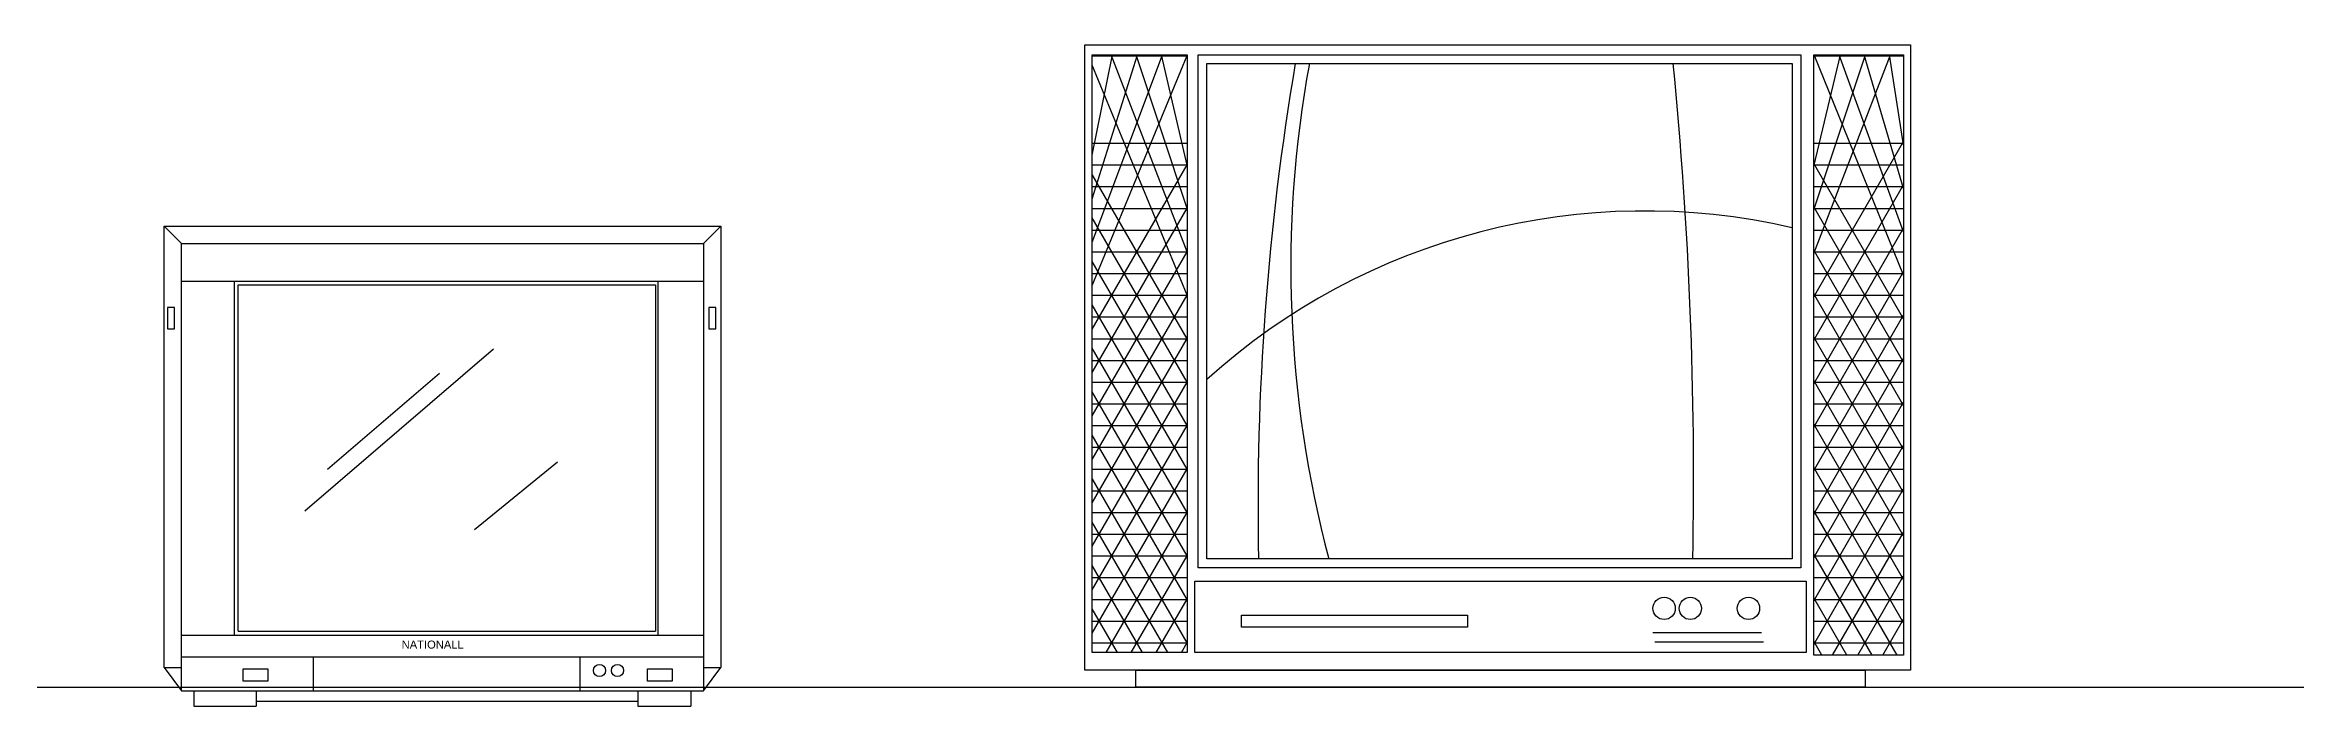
# Model space of a CAD drawing. Header units: inches. Extents: x 11.8 to 54.3, y 10.8 to 35.6.
# Drawn here: x 39.376 to 42.793, y 23.97 to 24.974 of the extents above; entities that cross this region are included whole.
import ezdxf

# ---------------------------------------------------------------- set-up
doc = ezdxf.new("R2010")
doc.units = ezdxf.units.IN
doc.header["$MEASUREMENT"] = 0
for name, color, linetype in [('02', 2, 'Continuous'), ('1', 1, 'Continuous'), ('4', 4, 'Continuous')]:
    doc.layers.add(name, color=color, linetype=linetype)
doc.styles.get("Standard").update_dxf_attribs({"font": 'arial.ttf'})

msp = doc.modelspace()

# ---------------------------------------------------------------- linework, layer by layer
at = {"layer": '02'}
for p, q in [((40.9544, 24.9742), (42.2076, 24.9742)), ((40.9544, 24.0241), (40.9544, 24.9742)), ((40.9658, 24.0509), (40.9658, 24.9594)), ((40.9658, 24.7405), (41.0344, 24.9594)), ((40.9658, 24.6745), (41.0725, 24.9594)), ((40.9658, 24.8065), (40.9963, 24.9594)), ((40.9658, 24.9594), (41.1098, 24.9594)), ((40.9658, 24.6085), (41.1098, 24.9581)), ((40.9658, 24.9579), (41.1098, 24.9579)), ((41.1098, 24.5938), (40.9658, 24.9433)), ((41.1098, 24.6598), (40.9945, 24.9594)), ((41.1098, 24.7258), (41.0326, 24.9594)), ((41.1098, 24.7918), (41.0708, 24.9594)), ((41.1098, 24.9578), (41.1089, 24.9594)), ((41.1098, 24.9594), (41.1098, 24.0509)), ((41.1264, 24.9591), (42.0412, 24.9591)), ((41.1264, 24.18), (41.1264, 24.9591)), ((41.1396, 24.9459), (42.028, 24.9459)), ((41.1396, 24.1932), (41.1396, 24.9459)), ((42.028, 24.9459), (42.028, 24.1932)), ((42.0412, 24.9591), (42.0412, 24.18)), ((42.061, 24.047), (42.061, 24.9594)), ((42.061, 24.7235), (42.1395, 24.9594)), ((42.061, 24.6575), (42.1776, 24.9594)), ((42.061, 24.9555), (42.0632, 24.9594)), ((42.061, 24.7895), (42.1013, 24.9594)), ((42.061, 24.9594), (42.1973, 24.9594)), ((42.061, 24.9579), (42.1973, 24.9579)), ((42.1973, 24.6243), (42.0615, 24.9594)), ((42.1973, 24.6903), (42.0996, 24.9594)), ((42.1973, 24.7563), (42.1377, 24.9594)), ((42.1973, 24.8223), (42.1758, 24.9594)), ((42.1973, 24.9594), (42.1973, 24.047)), ((42.2076, 24.9742), (42.2076, 24.0241)), ((40.9658, 24.8249), (41.1098, 24.8249)), ((42.061, 24.5915), (42.1973, 24.8276)), ((42.061, 24.8249), (42.1973, 24.8249)), ((40.9658, 24.5425), (41.1098, 24.7921)), ((40.9658, 24.7919), (41.1098, 24.7919)), ((41.1098, 24.5278), (40.9658, 24.7773)), ((42.1973, 24.5583), (42.061, 24.7943)), ((42.061, 24.7919), (42.1973, 24.7919)), ((40.9658, 24.7589), (41.1098, 24.7589)), ((42.061, 24.5255), (42.1973, 24.7616)), ((42.061, 24.7589), (42.1973, 24.7589)), ((40.9658, 24.4765), (41.1098, 24.7261)), ((40.9658, 24.7259), (41.1098, 24.7259)), ((41.1098, 24.4618), (40.9658, 24.7113)), ((42.1973, 24.4923), (42.061, 24.7283)), ((42.061, 24.7259), (42.1973, 24.7259)), ((40.9658, 24.6929), (41.1098, 24.6929)), ((42.061, 24.4595), (42.1973, 24.6956)), ((42.061, 24.6929), (42.1973, 24.6929)), ((40.9658, 24.4105), (41.1098, 24.6601)), ((40.9658, 24.6599), (41.1098, 24.6599)), ((41.1098, 24.3958), (40.9658, 24.6453)), ((42.1973, 24.4263), (42.061, 24.6623)), ((42.061, 24.6599), (42.1973, 24.6599)), ((40.9658, 24.6269), (41.1098, 24.6269)), ((42.061, 24.3935), (42.1973, 24.6296)), ((42.061, 24.6269), (42.1973, 24.6269)), ((40.9658, 24.3445), (41.1098, 24.5941)), ((40.9658, 24.5939), (41.1098, 24.5939)), ((41.1098, 24.3298), (40.9658, 24.5793)), ((42.1973, 24.3603), (42.061, 24.5963)), ((42.061, 24.5939), (42.1973, 24.5939)), ((40.9658, 24.5609), (41.1098, 24.5609)), ((42.061, 24.3275), (42.1973, 24.5636)), ((42.061, 24.5609), (42.1973, 24.5609)), ((40.0569, 24.5122), (39.7704, 24.266)), ((40.9658, 24.2785), (41.1098, 24.5281)), ((40.9658, 24.5279), (41.1098, 24.5279)), ((41.1098, 24.2638), (40.9658, 24.5133)), ((42.1973, 24.2943), (42.061, 24.5303)), ((42.061, 24.5279), (42.1973, 24.5279)), ((39.9748, 24.4751), (39.8048, 24.329)), ((40.9658, 24.4949), (41.1098, 24.4949)), ((42.061, 24.2615), (42.1973, 24.4976)), ((42.061, 24.4949), (42.1973, 24.4949)), ((42.1973, 24.2283), (42.061, 24.4643)), ((40.9658, 24.2125), (41.1098, 24.4621)), ((40.9658, 24.4619), (41.1098, 24.4619)), ((41.1098, 24.1978), (40.9658, 24.4473)), ((42.061, 24.4619), (42.1973, 24.4619)), ((42.061, 24.1955), (42.1973, 24.4316)), ((40.9658, 24.4289), (41.1098, 24.4289)), ((40.9658, 24.1465), (41.1098, 24.3961)), ((40.9658, 24.3959), (41.1098, 24.3959)), ((42.061, 24.4289), (42.1973, 24.4289)), ((42.1973, 24.1623), (42.061, 24.3983)), ((42.061, 24.3959), (42.1973, 24.3959)), ((41.1098, 24.1318), (40.9658, 24.3813)), ((40.9658, 24.3629), (41.1098, 24.3629)), ((42.061, 24.1295), (42.1973, 24.3656)), ((42.061, 24.3629), (42.1973, 24.3629)), ((40.1543, 24.3404), (40.0282, 24.2373)), ((40.9658, 24.0805), (41.1098, 24.3301)), ((40.9658, 24.3299), (41.1098, 24.3299)), ((42.1973, 24.0963), (42.061, 24.3323)), ((42.061, 24.3299), (42.1973, 24.3299)), ((41.1098, 24.0658), (40.9658, 24.3153)), ((40.9658, 24.2969), (41.1098, 24.2969)), ((42.061, 24.0635), (42.1973, 24.2996)), ((42.061, 24.2969), (42.1973, 24.2969)), ((40.9658, 24.2639), (41.1098, 24.2639)), ((40.9867, 24.0509), (41.1098, 24.2641)), ((42.1876, 24.047), (42.061, 24.2663)), ((42.061, 24.2639), (42.1973, 24.2639)), ((41.0803, 24.0509), (40.9658, 24.2493)), ((40.9658, 24.2309), (41.1098, 24.2309)), ((42.061, 24.2309), (42.1973, 24.2309)), ((42.0895, 24.047), (42.1973, 24.2336)), ((40.9658, 24.1979), (41.1098, 24.1979)), ((41.0248, 24.0509), (41.1098, 24.1981)), ((42.028, 24.1932), (41.1396, 24.1932)), ((42.1495, 24.047), (42.061, 24.2003)), ((42.061, 24.1979), (42.1973, 24.1979)), ((41.0422, 24.0509), (40.9658, 24.1833)), ((40.9658, 24.1649), (41.1098, 24.1649)), ((42.0412, 24.18), (41.1264, 24.18)), ((42.061, 24.1649), (42.1973, 24.1649)), ((42.1276, 24.047), (42.1973, 24.1676)), ((40.9658, 24.1319), (41.1098, 24.1319)), ((41.0629, 24.0509), (41.1098, 24.1321)), ((42.1114, 24.047), (42.061, 24.1343)), ((42.061, 24.1319), (42.1973, 24.1319)), ((41.0041, 24.0509), (40.9658, 24.1173)), ((40.9658, 24.0989), (41.1098, 24.0989)), ((42.061, 24.0989), (42.1973, 24.0989)), ((42.1657, 24.047), (42.1973, 24.1016)), ((40.9658, 24.0659), (41.1098, 24.0659)), ((41.101, 24.0509), (41.1098, 24.0661)), ((41.8168, 24.0813), (41.9817, 24.0813)), ((41.8196, 24.0671), (41.9845, 24.0671)), ((42.0733, 24.047), (42.061, 24.0683)), ((42.061, 24.0659), (42.1973, 24.0659)), ((42.2076, 24.0241), (40.9544, 24.0241)), ((40.966, 24.0509), (40.9658, 24.0513)), ((41.1098, 24.0509), (40.9658, 24.0509)), ((42.1973, 24.047), (42.061, 24.047))]:
    msp.add_line(p, q, dxfattribs=at)
for points in [[(41.1215, 24.1597), (42.0493, 24.1597), (42.0493, 24.0509), (41.1215, 24.0509)], [(41.1923, 24.108), (41.5352, 24.108), (41.5352, 24.0895), (41.1923, 24.0895)], [(41.032, 24.0241), (42.1391, 24.0241), (42.1391, 23.9983), (41.032, 23.9983)]]:
    msp.add_lwpolyline(points, close=True, dxfattribs=at)
for centre in [(41.8338, 24.1182), (41.8736, 24.1182), (41.9618, 24.1182)]:
    msp.add_circle(centre, 0.017, dxfattribs=at)
for centre, radius, start, end in [((45.2215, 24.2755), 4.0041, 170.3619, 181.178), ((42.992, 24.6359), 1.7248, 169.6456, 194.8723), ((35.4476, 24.3165), 6.4309, 358.90137, 5.61654), ((41.8042, 23.7321), 0.9899, 76.9348, 132.1782)]:
    msp.add_arc(centre, radius, start, end, dxfattribs=at)
at = {"layer": '1'}
msp.add_line((33.6152, 23.9983), (53.9414, 23.9983), dxfattribs=at)
at = {"layer": '4'}
for p, q in [((39.5571, 24.0284), (39.5571, 24.6991)), ((39.5571, 24.6991), (40.4019, 24.6991)), ((39.5571, 24.6991), (39.5835, 24.6727)), ((39.5835, 23.9927), (39.5835, 24.6727)), ((39.5835, 24.6727), (40.3755, 24.6727)), ((40.3755, 24.6727), (40.4019, 24.6991)), ((40.3755, 24.6727), (40.3755, 23.9927)), ((40.4019, 24.6991), (40.4019, 24.0284)), ((39.5835, 24.6151), (40.3755, 24.6151)), ((39.6636, 24.0775), (39.6636, 24.6151)), ((39.6691, 24.0838), (39.6691, 24.6096)), ((39.6691, 24.6096), (40.3026, 24.6096)), ((40.3026, 24.6096), (40.3026, 24.0838)), ((40.3062, 24.6151), (40.3062, 24.0775)), ((39.5619, 24.5755), (39.5619, 24.5428)), ((39.5729, 24.5755), (39.5619, 24.5755)), ((39.5729, 24.5428), (39.5729, 24.5755)), ((40.3836, 24.5755), (40.3836, 24.5428)), ((40.3945, 24.5755), (40.3836, 24.5755)), ((40.3945, 24.5428), (40.3945, 24.5755)), ((39.5619, 24.5428), (39.5729, 24.5428)), ((40.3836, 24.5428), (40.3945, 24.5428)), ((39.5835, 24.0775), (40.3755, 24.0775)), ((39.6691, 24.0838), (40.3026, 24.0838)), ((39.5571, 24.0284), (39.5835, 24.0284)), ((39.5571, 24.0284), (39.5835, 23.9927)), ((39.5835, 24.0448), (40.3755, 24.0448)), ((39.6769, 24.0074), (39.6769, 24.0263)), ((39.6769, 24.0263), (39.7142, 24.0263)), ((39.7142, 24.0263), (39.7142, 24.0074)), ((39.7839, 23.9927), (39.7839, 24.0448)), ((40.1883, 23.9927), (40.1883, 24.0448)), ((40.2909, 24.0074), (40.2909, 24.0263)), ((40.2909, 24.0263), (40.3282, 24.0263)), ((40.3282, 24.0263), (40.3282, 24.0074)), ((40.3755, 24.0284), (40.4019, 24.0284)), ((40.3755, 23.9927), (40.4019, 24.0284)), ((39.5835, 23.9927), (40.3755, 23.9927)), ((39.602, 23.9927), (39.602, 23.9698)), ((39.7142, 24.0074), (39.6769, 24.0074)), ((39.6967, 23.9927), (39.6967, 23.9698)), ((40.2761, 23.9927), (40.2761, 23.9698)), ((40.3282, 24.0074), (40.2909, 24.0074)), ((40.3563, 23.9927), (40.3563, 23.9698)), ((39.602, 23.9698), (39.6967, 23.9698)), ((39.6967, 23.9771), (40.2761, 23.9771)), ((40.2761, 23.9698), (40.3563, 23.9698))]:
    msp.add_line(p, q, dxfattribs=at)
for centre in [(40.2178, 24.0238), (40.2451, 24.0238)]:
    msp.add_circle(centre, 0.00911, dxfattribs=at)

# ---------------------------------------------------------------- texts
msp.add_text('NATIONALL', height=0.01214, dxfattribs=at).set_placement((39.9175, 24.0571))

doc.saveas('drawing.dxf')
